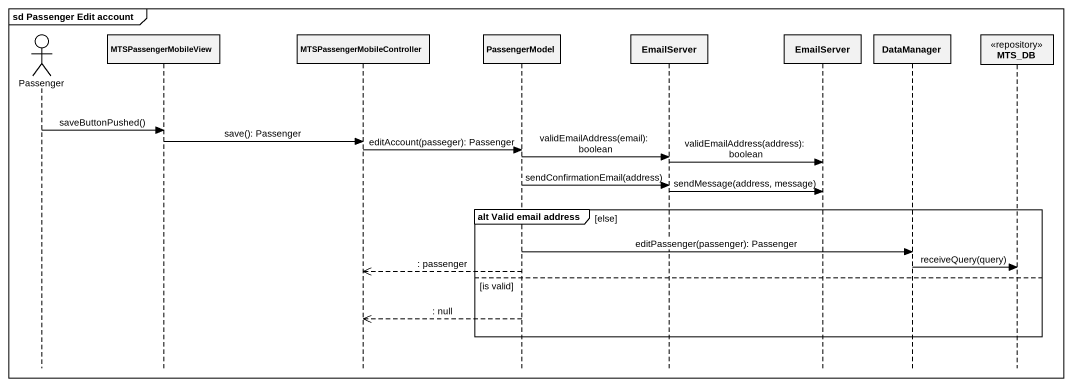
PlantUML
@startuml
mainframe sd Passenger Edit account
hide footbox
actor Passenger
participant MTSPassengerMobileView
participant MTSPassengerMobileController
participant PassengerModel
participant EmailServer
participant "EmailServer" as EmailServer_2
participant DataManager
participant MTS_DB <<repository>>

Passenger -> MTSPassengerMobileView : saveButtonPushed()
MTSPassengerMobileView -> MTSPassengerMobileController : save(): Passenger
MTSPassengerMobileController -> PassengerModel : editAccount(passeger): Passenger
PassengerModel -> EmailServer : validEmailAddress(email): boolean
EmailServer -> EmailServer_2 : validEmailAddress(address): boolean
PassengerModel -> EmailServer : sendConfirmationEmail(address)
EmailServer -> EmailServer_2 : sendMessage(address, message)
group alt Valid email address [else]
  PassengerModel -> DataManager : editPassenger(passenger): Passenger
  DataManager -> MTS_DB : receiveQuery(query)
  PassengerModel -->> MTSPassengerMobileController : : passenger
else is valid
  PassengerModel -->> MTSPassengerMobileController : : null
end
@enduml
